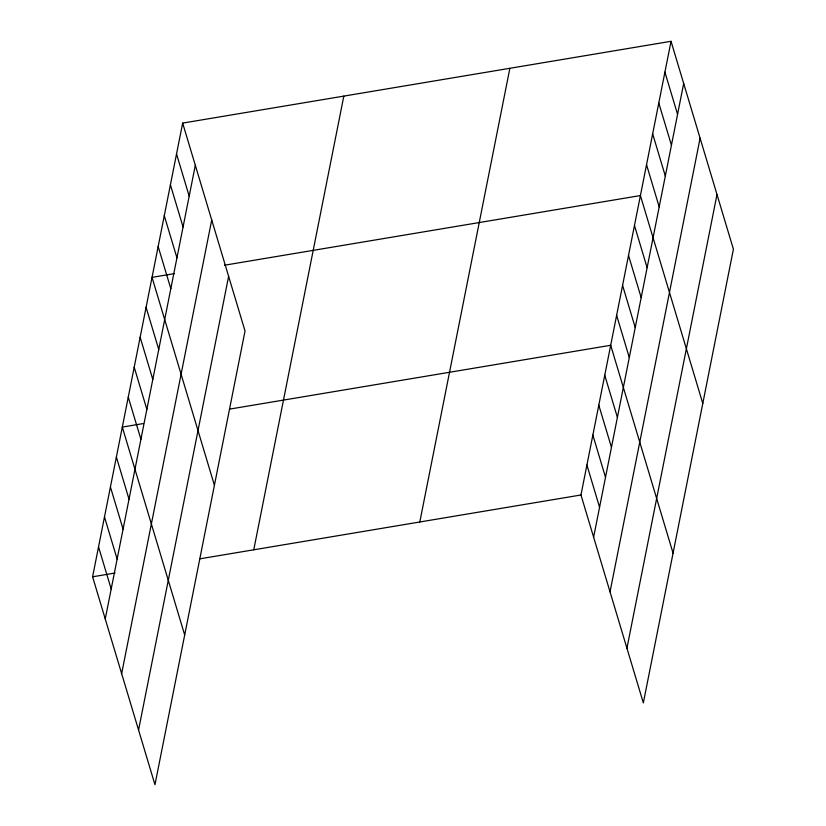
<?xml version="1.0" encoding="UTF-8"?>
<svg xmlns="http://www.w3.org/2000/svg" width="826" height="826" viewBox="0 0 826 826"><rect width="100%" height="100%" fill="white"/><g stroke="black" fill="none" stroke-linecap="round" stroke-linejoin="round"><path stroke-width="1.24" d="M182.66 123.105L245.033 331.009L154.968 784.7L92.595 576.796L182.66 123.105L671.032 41.3L733.405 249.204L643.34 702.895L580.967 494.991L671.032 41.3M105.243 618.973L195.318 165.283M121.649 673.665L211.724 219.974M138.561 730.008L228.626 276.318M253.758 549.806L343.822 96.105M419.804 521.991L509.869 68.3M593.626 537.168L683.691 83.478M610.032 591.86L700.097 138.169M626.934 648.203L716.999 194.513M174.523 273.592L152.036 277.36L214.409 485.265M224.496 265.218L640.408 195.555L702.781 403.46M143.548 423.521L122.31 427.083L184.683 634.977M229.752 409.087L610.693 345.278L673.066 553.172M92.595 576.796L115.082 573.027M200.037 558.799L580.967 494.991M664.909 72.151L677.568 114.329M658.787 103.002L671.435 145.18M652.664 133.853L665.312 176.031M646.541 164.704L659.189 206.882M634.471 225.498L647.119 267.676M628.524 255.44L641.172 297.618M622.577 285.383L635.235 327.561M616.63 315.325L629.288 357.513M604.746 375.221L617.404 417.398M598.798 405.163L611.457 447.341M592.861 435.106L605.51 477.283M586.914 465.048L599.562 507.226M176.537 153.956L189.185 196.134M170.414 184.807L183.062 226.985M164.281 215.658L176.94 257.836M158.158 246.509L170.817 288.687M146.088 307.303L158.747 349.481M140.152 337.245L152.8 379.423M134.204 367.188L146.852 409.366M128.257 397.13L140.916 439.318M116.373 457.026L129.021 499.203M110.426 486.968L123.084 529.146M104.479 516.911L117.137 559.088M98.531 546.853L111.19 589.031"/></g></svg>
